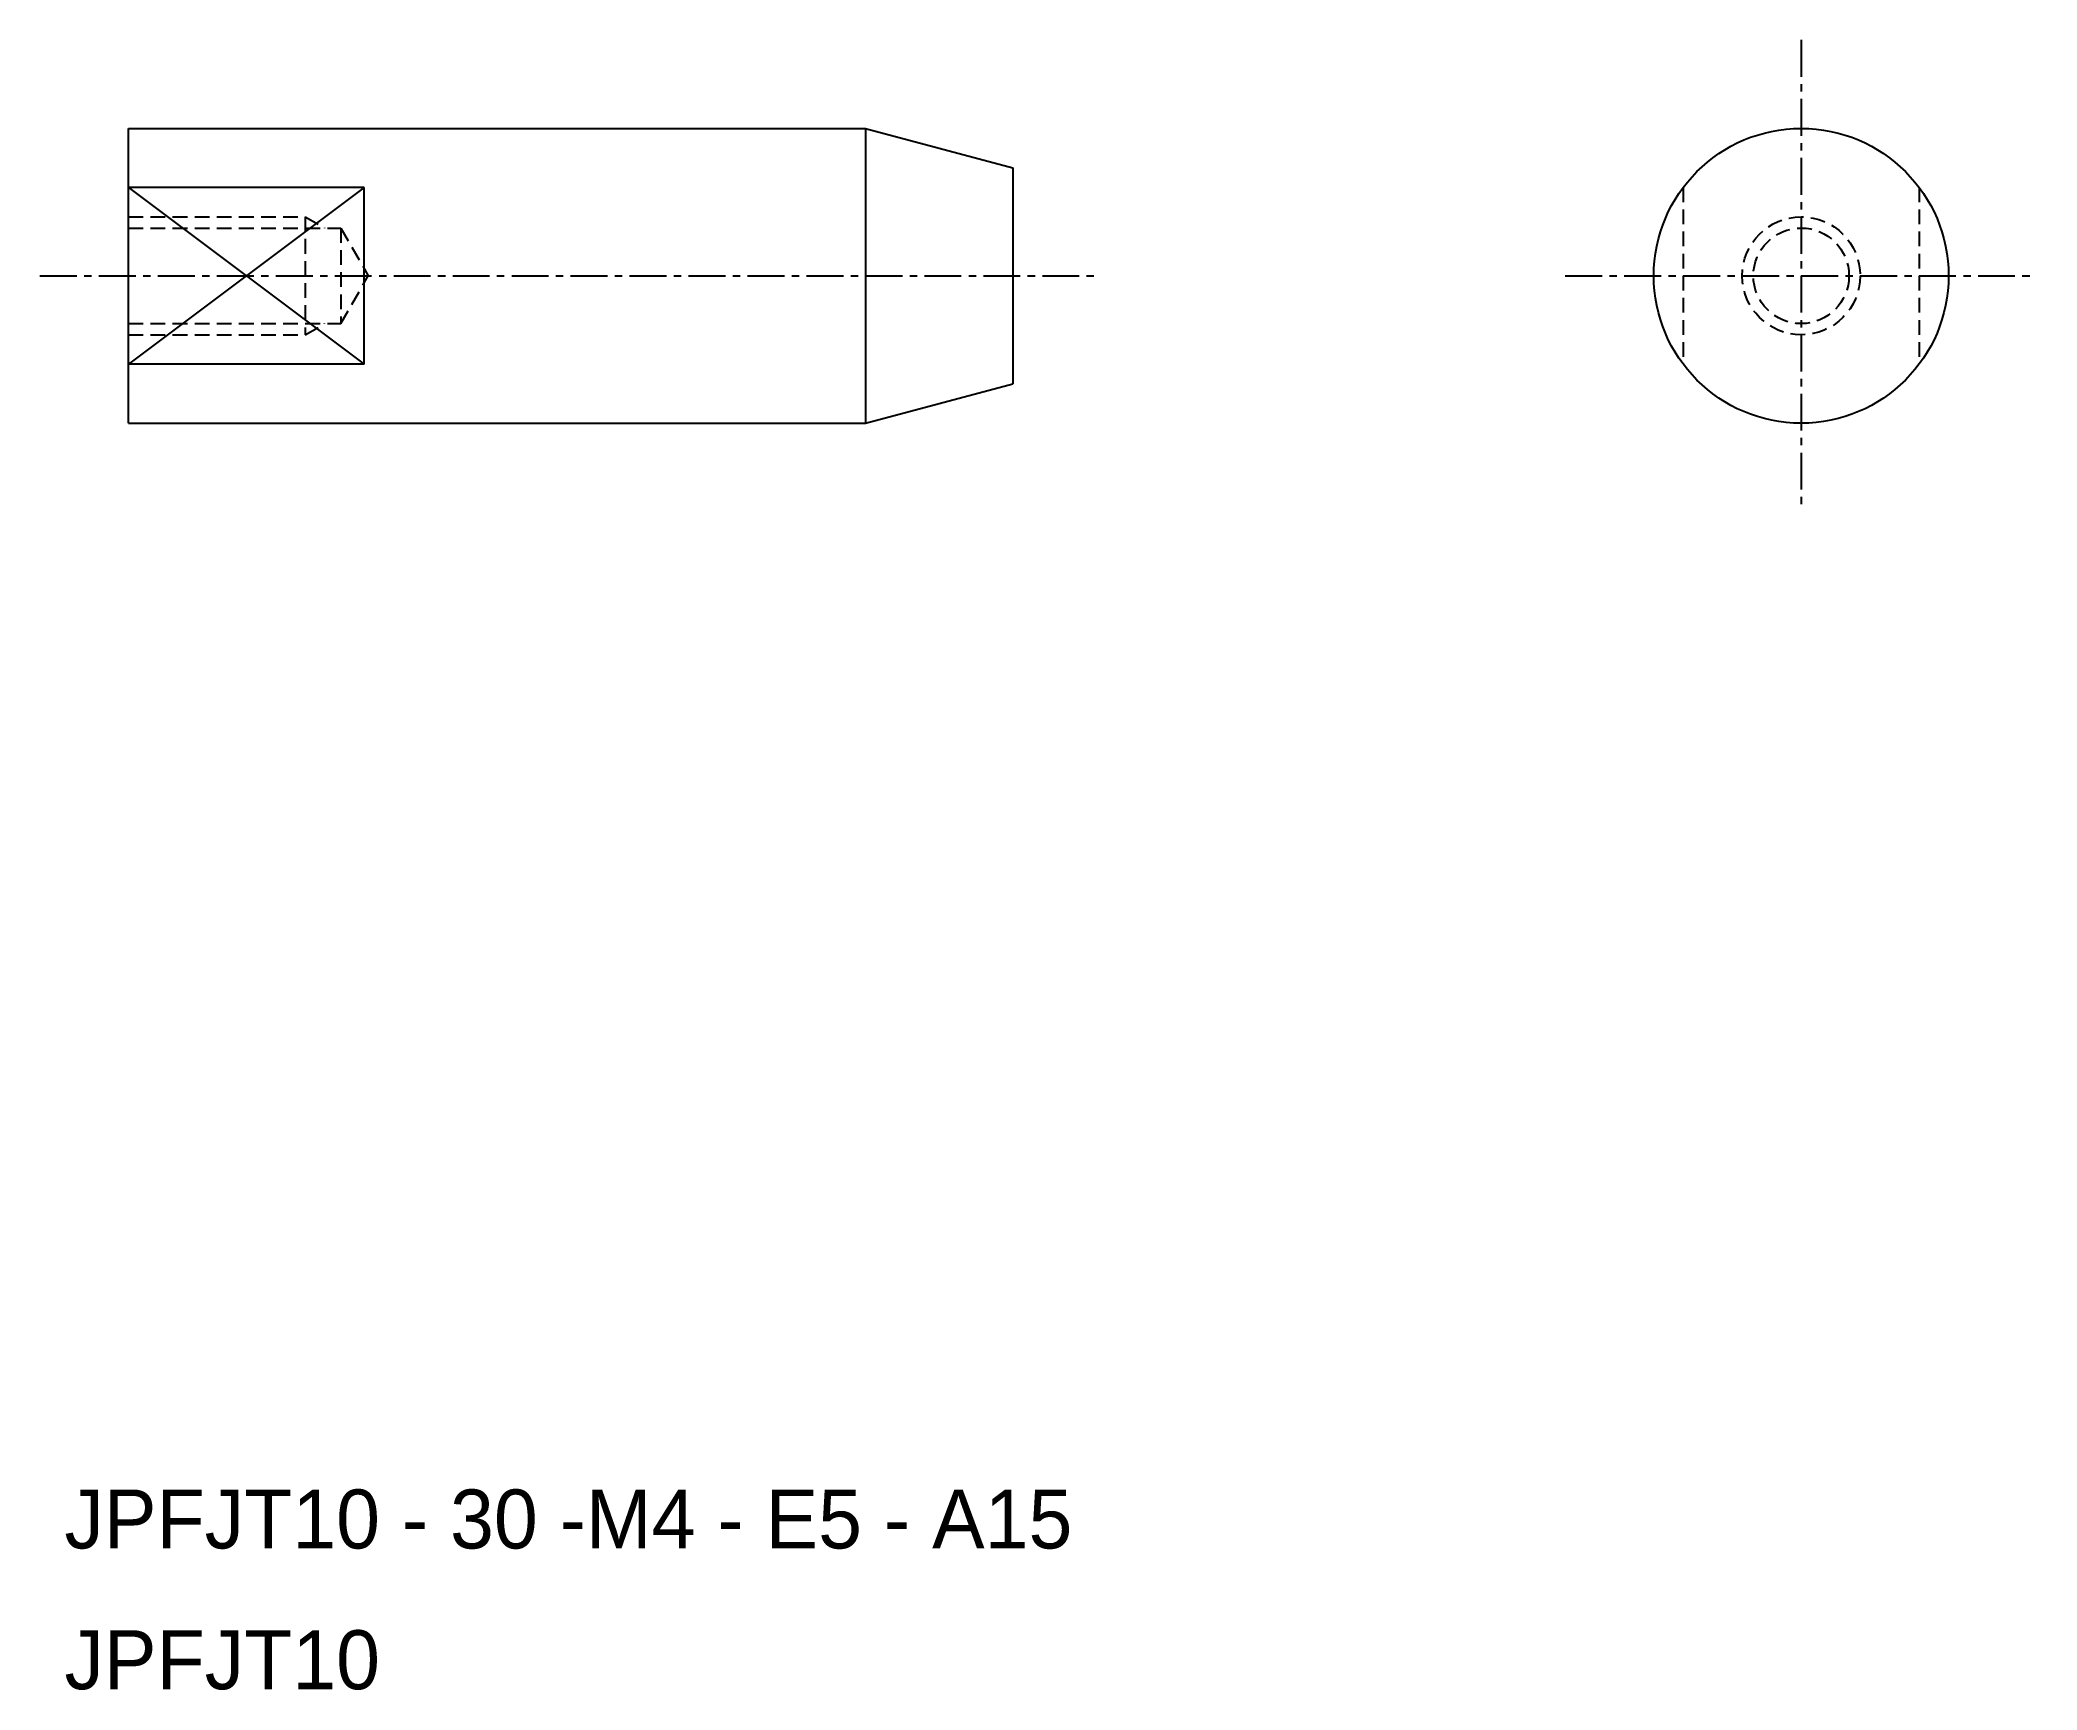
# Model space of a CAD drawing. Extents: x 71.9 to 139.6, y 171 to 227.
import ezdxf

# ---------------------------------------------------------------- set-up
doc = ezdxf.new("R2010")
doc.units = 0
doc.linetypes.add('CENTER', pattern=[2, 1.25, -0.25, 0.25, -0.25])
doc.linetypes.add('DASHED', pattern=[0.75, 0.5, -0.25])
doc.layers.get('0').update_dxf_attribs({"linetype": 'CONTINUOUS'})
doc.layers.add('CENTER', color=1, linetype='CENTER')

msp = doc.modelspace()

# ---------------------------------------------------------------- linework, layer by layer
at = {"color": 7, "linetype": 'CONTINUOUS'}
for p, q in [((74.902, 224.001), (99.902, 224.001)), ((74.902, 214.001), (74.902, 224.001)), ((99.902, 224.001), (99.902, 214.001)), ((99.902, 224.001), (104.902, 222.661)), ((104.902, 222.661), (104.902, 215.341)), ((82.902, 222.001), (74.902, 222.001)), ((74.902, 222.001), (82.902, 216.001)), ((82.902, 222.001), (74.902, 216.001)), ((82.902, 216.001), (82.902, 222.001)), ((82.902, 216.001), (74.902, 216.001)), ((99.902, 214.001), (104.902, 215.341)), ((74.902, 214.001), (99.902, 214.001))]:
    msp.add_line(p, q, dxfattribs=at)
at = {"color": 3, "linetype": 'DASHED'}
for p, q in [((127.638, 222.001), (127.638, 216.001)), ((135.638, 222.001), (135.638, 216.001)), ((74.902, 221.001), (80.902, 221.001)), ((80.902, 221.001), (80.902, 217.001)), ((80.902, 221.001), (81.558, 220.622)), ((74.902, 220.622), (82.102, 220.622)), ((82.102, 220.622), (83.038, 219.001)), ((82.102, 220.622), (82.102, 217.38)), ((82.102, 217.38), (83.038, 219.001)), ((74.902, 217.38), (82.102, 217.38)), ((74.902, 217.001), (80.902, 217.001)), ((80.902, 217.001), (81.558, 217.38))]:
    msp.add_line(p, q, dxfattribs=at)
at = {"color": 7, "linetype": 'CONTINUOUS'}
msp.add_circle((131.638, 219.001), 5, dxfattribs=at)
at = {"color": 3, "linetype": 'DASHED'}
for radius in [2, 1.621]:
    msp.add_circle((131.638, 219.001), radius, dxfattribs=at)
at = {"layer": 'CENTER', "color": 1, "linetype": 'CENTER'}
for p, q in [((131.638, 227.001), (131.638, 211.001)), ((71.902, 219.001), (107.902, 219.001)), ((123.638, 219.001), (139.638, 219.001))]:
    msp.add_line(p, q, dxfattribs=at)

# ---------------------------------------------------------------- texts
at = {"color": 7, "linetype": 'CONTINUOUS'}
for s, p in [('JPFJT10 - 30 -M4 - E5 - A15', (72.735, 175.834)), ('JPFJT10', (72.735, 171.06))]:
    msp.add_text(s, height=2, dxfattribs=at).set_placement(p)

doc.saveas('drawing.dxf')
